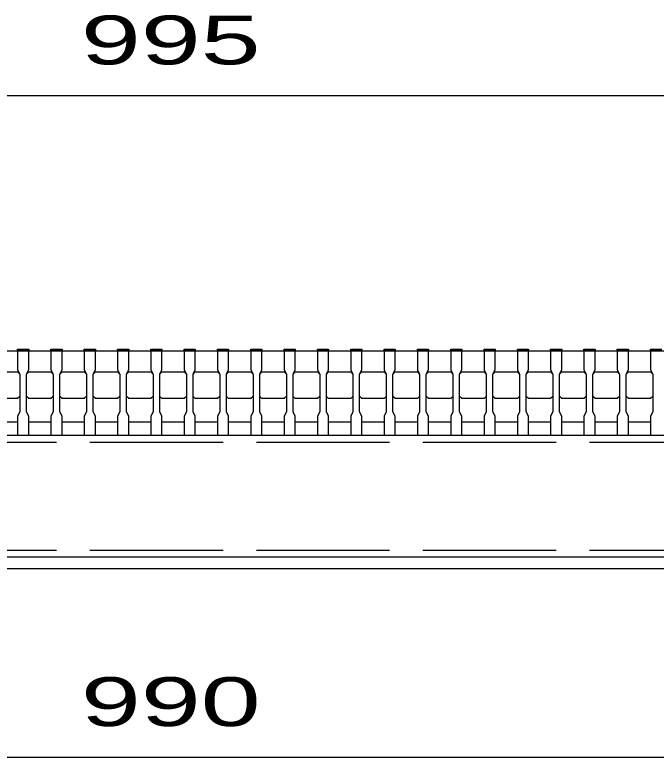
# Model space of a CAD drawing. Units: millimetres, scale not verified. Extents: x -1820 to 1731, y -1282 to 1054.
# Drawn here: x -1000.2 to -711.5, y -715.5 to -381.2 of the extents above; entities that cross this region are included whole.
import ezdxf
from ezdxf.enums import TextEntityAlignment as Align

# ---------------------------------------------------------------- set-up
doc = ezdxf.new("R2010")
doc.units = ezdxf.units.MM
doc.header["$LTSCALE"] = 10
doc.linetypes.add('DASHED', pattern=[7.5, 6, -1.5])
doc.layers.add('16', color=3, linetype='Continuous', lineweight=25)
doc.layers.add('22', color=4, linetype='Continuous', lineweight=25)
doc.styles.add('ベクトル', font='')
doc.styles.get('ベクトル').set_extended_font_data('ベクトル')

msp = doc.modelspace()

# ---------------------------------------------------------------- linework, layer by layer
at = {"layer": '16'}
for p, q in [((-1419, -532.5), (-424, -532.5)), ((-999, -532.5), (-999, -531.8)), ((-999, -531.8), (-994, -531.8)), ((-999, -532.5), (-999, -541)), ((-994, -532.5), (-999, -532.5)), ((-994, -531.8), (-994, -532.5)), ((-994, -541), (-994, -532.5)), ((-984, -532.5), (-984, -531.8)), ((-984, -531.8), (-979, -531.8)), ((-984, -532.5), (-984, -541)), ((-979, -532.5), (-984, -532.5)), ((-979, -531.8), (-979, -532.5)), ((-979, -541), (-979, -532.5)), ((-969, -532.5), (-969, -531.8)), ((-969, -531.8), (-964, -531.8)), ((-969, -532.5), (-969, -541)), ((-964, -532.5), (-969, -532.5)), ((-964, -531.8), (-964, -532.5)), ((-964, -541), (-964, -532.5)), ((-954, -532.5), (-954, -531.8)), ((-954, -531.8), (-949, -531.8)), ((-954, -532.5), (-954, -541)), ((-949, -532.5), (-954, -532.5)), ((-949, -531.8), (-949, -532.5)), ((-949, -541), (-949, -532.5)), ((-939, -532.5), (-939, -531.8)), ((-939, -531.8), (-934, -531.8)), ((-939, -532.5), (-939, -541)), ((-934, -532.5), (-939, -532.5)), ((-934, -531.8), (-934, -532.5)), ((-934, -541), (-934, -532.5)), ((-924, -532.5), (-924, -531.8)), ((-924, -531.8), (-919, -531.8)), ((-924, -532.5), (-924, -541)), ((-919, -532.5), (-924, -532.5)), ((-919, -531.8), (-919, -532.5)), ((-919, -541), (-919, -532.5)), ((-909, -532.5), (-909, -531.8)), ((-909, -531.8), (-904, -531.8)), ((-909, -532.5), (-909, -541)), ((-904, -532.5), (-909, -532.5)), ((-904, -531.8), (-904, -532.5)), ((-904, -541), (-904, -532.5)), ((-894, -532.5), (-894, -531.8)), ((-894, -531.8), (-889, -531.8)), ((-894, -532.5), (-894, -541)), ((-889, -532.5), (-894, -532.5)), ((-889, -531.8), (-889, -532.5)), ((-889, -541), (-889, -532.5)), ((-879, -532.5), (-879, -531.8)), ((-879, -531.8), (-874, -531.8)), ((-879, -532.5), (-879, -541)), ((-874, -532.5), (-879, -532.5)), ((-874, -531.8), (-874, -532.5)), ((-874, -541), (-874, -532.5)), ((-864, -532.5), (-864, -531.8)), ((-864, -531.8), (-859, -531.8)), ((-864, -532.5), (-864, -541)), ((-859, -532.5), (-864, -532.5)), ((-859, -531.8), (-859, -532.5)), ((-859, -541), (-859, -532.5)), ((-849, -532.5), (-849, -531.8)), ((-849, -531.8), (-844, -531.8)), ((-849, -532.5), (-849, -541)), ((-844, -532.5), (-849, -532.5)), ((-844, -531.8), (-844, -532.5)), ((-844, -541), (-844, -532.5)), ((-834, -532.5), (-834, -531.8)), ((-834, -531.8), (-829, -531.8)), ((-834, -532.5), (-834, -541)), ((-829, -532.5), (-834, -532.5)), ((-829, -531.8), (-829, -532.5)), ((-829, -541), (-829, -532.5)), ((-819, -532.5), (-819, -531.8)), ((-819, -531.8), (-814, -531.8)), ((-819, -532.5), (-819, -541)), ((-814, -532.5), (-819, -532.5)), ((-814, -531.8), (-814, -532.5)), ((-814, -541), (-814, -532.5)), ((-804, -532.5), (-804, -531.8)), ((-804, -531.8), (-799, -531.8)), ((-804, -532.5), (-804, -541)), ((-799, -532.5), (-804, -532.5)), ((-799, -531.8), (-799, -532.5)), ((-799, -541), (-799, -532.5)), ((-789, -532.5), (-789, -531.8)), ((-789, -531.8), (-784, -531.8)), ((-789, -532.5), (-789, -541)), ((-784, -532.5), (-789, -532.5)), ((-784, -531.8), (-784, -532.5)), ((-784, -541), (-784, -532.5)), ((-774, -532.5), (-774, -531.8)), ((-774, -531.8), (-769, -531.8)), ((-774, -532.5), (-774, -541)), ((-769, -532.5), (-774, -532.5)), ((-769, -531.8), (-769, -532.5)), ((-769, -541), (-769, -532.5)), ((-759, -532.5), (-759, -531.8)), ((-759, -531.8), (-754, -531.8)), ((-759, -532.5), (-759, -541)), ((-754, -532.5), (-759, -532.5)), ((-754, -531.8), (-754, -532.5)), ((-754, -541), (-754, -532.5)), ((-744, -532.5), (-744, -531.8)), ((-744, -531.8), (-739, -531.8)), ((-744, -532.5), (-744, -541)), ((-739, -532.5), (-744, -532.5)), ((-739, -531.8), (-739, -532.5)), ((-739, -541), (-739, -532.5)), ((-729, -532.5), (-729, -531.8)), ((-729, -531.8), (-724, -531.8)), ((-729, -532.5), (-729, -541)), ((-724, -532.5), (-729, -532.5)), ((-724, -531.8), (-724, -532.5)), ((-724, -541), (-724, -532.5)), ((-714, -532.5), (-714, -531.8)), ((-714, -531.8), (-709, -531.8)), ((-714, -532.5), (-714, -541)), ((-709, -532.5), (-714, -532.5)), ((-999, -541), (-998, -543)), ((-995, -543), (-994, -541)), ((-984, -541), (-983, -543)), ((-980, -543), (-979, -541)), ((-969, -541), (-968, -543)), ((-965, -543), (-964, -541)), ((-954, -541), (-953, -543)), ((-950, -543), (-949, -541)), ((-939, -541), (-938, -543)), ((-935, -543), (-934, -541)), ((-924, -541), (-923, -543)), ((-920, -543), (-919, -541)), ((-909, -541), (-908, -543)), ((-905, -543), (-904, -541)), ((-894, -541), (-893, -543)), ((-890, -543), (-889, -541)), ((-879, -541), (-878, -543)), ((-875, -543), (-874, -541)), ((-864, -541), (-863, -543)), ((-860, -543), (-859, -541)), ((-849, -541), (-848, -543)), ((-845, -543), (-844, -541)), ((-834, -541), (-833, -543)), ((-830, -543), (-829, -541)), ((-819, -541), (-818, -543)), ((-815, -543), (-814, -541)), ((-804, -541), (-803, -543)), ((-800, -543), (-799, -541)), ((-789, -541), (-788, -543)), ((-785, -543), (-784, -541)), ((-774, -541), (-773, -543)), ((-770, -543), (-769, -541)), ((-759, -541), (-758, -543)), ((-755, -543), (-754, -541)), ((-744, -541), (-743, -543)), ((-740, -543), (-739, -541)), ((-729, -541), (-728, -543)), ((-725, -543), (-724, -541)), ((-714, -541), (-713, -543)), ((-1009, -542), (-999, -542)), ((-999, -542), (-998, -543)), ((-998, -543), (-998, -560)), ((-995, -543), (-994, -542)), ((-995, -560), (-995, -543)), ((-994, -542), (-984, -542)), ((-984, -542), (-983, -543)), ((-983, -543), (-983, -560)), ((-980, -543), (-979, -542)), ((-980, -560), (-980, -543)), ((-979, -542), (-969, -542)), ((-969, -542), (-968, -543)), ((-968, -543), (-968, -560)), ((-965, -543), (-964, -542)), ((-965, -560), (-965, -543)), ((-964, -542), (-954, -542)), ((-954, -542), (-953, -543)), ((-953, -543), (-953, -560)), ((-950, -543), (-949, -542)), ((-950, -560), (-950, -543)), ((-949, -542), (-939, -542)), ((-939, -542), (-938, -543)), ((-938, -543), (-938, -560)), ((-935, -543), (-934, -542)), ((-935, -560), (-935, -543)), ((-934, -542), (-924, -542)), ((-924, -542), (-923, -543)), ((-923, -543), (-923, -560)), ((-920, -543), (-919, -542)), ((-920, -560), (-920, -543)), ((-919, -542), (-909, -542)), ((-909, -542), (-908, -543)), ((-908, -543), (-908, -560)), ((-905, -543), (-904, -542)), ((-905, -560), (-905, -543)), ((-904, -542), (-894, -542)), ((-894, -542), (-893, -543)), ((-893, -543), (-893, -560)), ((-890, -543), (-889, -542)), ((-890, -560), (-890, -543)), ((-889, -542), (-879, -542)), ((-879, -542), (-878, -543)), ((-878, -543), (-878, -560)), ((-875, -543), (-874, -542)), ((-875, -560), (-875, -543)), ((-874, -542), (-864, -542)), ((-864, -542), (-863, -543)), ((-863, -543), (-863, -560)), ((-860, -543), (-859, -542)), ((-860, -560), (-860, -543)), ((-859, -542), (-849, -542)), ((-849, -542), (-848, -543)), ((-848, -543), (-848, -560)), ((-845, -543), (-844, -542)), ((-845, -560), (-845, -543)), ((-844, -542), (-834, -542)), ((-834, -542), (-833, -543)), ((-833, -543), (-833, -560)), ((-830, -543), (-829, -542)), ((-830, -560), (-830, -543)), ((-829, -542), (-819, -542)), ((-819, -542), (-818, -543)), ((-818, -543), (-818, -560)), ((-815, -543), (-814, -542)), ((-815, -560), (-815, -543)), ((-814, -542), (-804, -542)), ((-804, -542), (-803, -543)), ((-803, -543), (-803, -560)), ((-800, -543), (-799, -542)), ((-800, -560), (-800, -543)), ((-799, -542), (-789, -542)), ((-789, -542), (-788, -543)), ((-788, -543), (-788, -560)), ((-785, -543), (-784, -542)), ((-785, -560), (-785, -543)), ((-784, -542), (-774, -542)), ((-774, -542), (-773, -543)), ((-773, -543), (-773, -560)), ((-770, -543), (-769, -542)), ((-770, -560), (-770, -543)), ((-769, -542), (-759, -542)), ((-759, -542), (-758, -543)), ((-758, -543), (-758, -560)), ((-755, -543), (-754, -542)), ((-755, -560), (-755, -543)), ((-754, -542), (-744, -542)), ((-744, -542), (-743, -543)), ((-743, -543), (-743, -560)), ((-740, -543), (-739, -542)), ((-740, -560), (-740, -543)), ((-739, -542), (-729, -542)), ((-729, -542), (-728, -543)), ((-728, -543), (-728, -560)), ((-725, -543), (-724, -542)), ((-725, -560), (-725, -543)), ((-724, -542), (-714, -542)), ((-714, -542), (-713, -543)), ((-713, -543), (-713, -560)), ((-999, -554), (-1009, -554)), ((-998, -553), (-999, -554)), ((-994, -554), (-995, -553)), ((-984, -554), (-994, -554)), ((-983, -553), (-984, -554)), ((-979, -554), (-980, -553)), ((-969, -554), (-979, -554)), ((-968, -553), (-969, -554)), ((-964, -554), (-965, -553)), ((-954, -554), (-964, -554)), ((-953, -553), (-954, -554)), ((-949, -554), (-950, -553)), ((-939, -554), (-949, -554)), ((-938, -553), (-939, -554)), ((-934, -554), (-935, -553)), ((-924, -554), (-934, -554)), ((-923, -553), (-924, -554)), ((-919, -554), (-920, -553)), ((-909, -554), (-919, -554)), ((-908, -553), (-909, -554)), ((-904, -554), (-905, -553)), ((-894, -554), (-904, -554)), ((-893, -553), (-894, -554)), ((-889, -554), (-890, -553)), ((-879, -554), (-889, -554)), ((-878, -553), (-879, -554)), ((-874, -554), (-875, -553)), ((-864, -554), (-874, -554)), ((-863, -553), (-864, -554)), ((-859, -554), (-860, -553)), ((-849, -554), (-859, -554)), ((-848, -553), (-849, -554)), ((-844, -554), (-845, -553)), ((-834, -554), (-844, -554)), ((-833, -553), (-834, -554)), ((-829, -554), (-830, -553)), ((-819, -554), (-829, -554)), ((-818, -553), (-819, -554)), ((-814, -554), (-815, -553)), ((-804, -554), (-814, -554)), ((-803, -553), (-804, -554)), ((-799, -554), (-800, -553)), ((-789, -554), (-799, -554)), ((-788, -553), (-789, -554)), ((-784, -554), (-785, -553)), ((-774, -554), (-784, -554)), ((-773, -553), (-774, -554)), ((-769, -554), (-770, -553)), ((-759, -554), (-769, -554)), ((-758, -553), (-759, -554)), ((-754, -554), (-755, -553)), ((-744, -554), (-754, -554)), ((-743, -553), (-744, -554)), ((-739, -554), (-740, -553)), ((-729, -554), (-739, -554)), ((-728, -553), (-729, -554)), ((-724, -554), (-725, -553)), ((-714, -554), (-724, -554)), ((-713, -553), (-714, -554)), ((-998, -560), (-999, -562)), ((-994, -562), (-995, -560)), ((-983, -560), (-984, -562)), ((-979, -562), (-980, -560)), ((-968, -560), (-969, -562)), ((-964, -562), (-965, -560)), ((-953, -560), (-954, -562)), ((-949, -562), (-950, -560)), ((-938, -560), (-939, -562)), ((-934, -562), (-935, -560)), ((-923, -560), (-924, -562)), ((-919, -562), (-920, -560)), ((-908, -560), (-909, -562)), ((-904, -562), (-905, -560)), ((-893, -560), (-894, -562)), ((-889, -562), (-890, -560)), ((-878, -560), (-879, -562)), ((-874, -562), (-875, -560)), ((-863, -560), (-864, -562)), ((-859, -562), (-860, -560)), ((-848, -560), (-849, -562)), ((-844, -562), (-845, -560)), ((-833, -560), (-834, -562)), ((-829, -562), (-830, -560)), ((-818, -560), (-819, -562)), ((-814, -562), (-815, -560)), ((-803, -560), (-804, -562)), ((-799, -562), (-800, -560)), ((-788, -560), (-789, -562)), ((-784, -562), (-785, -560)), ((-773, -560), (-774, -562)), ((-769, -562), (-770, -560)), ((-758, -560), (-759, -562)), ((-754, -562), (-755, -560)), ((-743, -560), (-744, -562)), ((-739, -562), (-740, -560)), ((-728, -560), (-729, -562)), ((-724, -562), (-725, -560)), ((-713, -560), (-714, -562)), ((-1009, -564.5), (-999, -564.5)), ((-999, -562), (-999, -570.5)), ((-994, -570.5), (-994, -562)), ((-994, -564.5), (-984, -564.5)), ((-984, -562), (-984, -570.5)), ((-979, -570.5), (-979, -562)), ((-979, -564.5), (-969, -564.5)), ((-969, -562), (-969, -570.5)), ((-964, -570.5), (-964, -562)), ((-964, -564.5), (-954, -564.5)), ((-954, -562), (-954, -570.5)), ((-949, -570.5), (-949, -562)), ((-949, -564.5), (-939, -564.5)), ((-939, -562), (-939, -570.5)), ((-934, -570.5), (-934, -562)), ((-934, -564.5), (-924, -564.5)), ((-924, -562), (-924, -570.5)), ((-919, -570.5), (-919, -562)), ((-919, -564.5), (-909, -564.5)), ((-909, -562), (-909, -570.5)), ((-904, -570.5), (-904, -562)), ((-904, -564.5), (-894, -564.5)), ((-894, -562), (-894, -570.5)), ((-889, -570.5), (-889, -562)), ((-889, -564.5), (-879, -564.5)), ((-879, -562), (-879, -570.5)), ((-874, -570.5), (-874, -562)), ((-874, -564.5), (-864, -564.5)), ((-864, -562), (-864, -570.5)), ((-859, -570.5), (-859, -562)), ((-859, -564.5), (-849, -564.5)), ((-849, -562), (-849, -570.5)), ((-844, -570.5), (-844, -562)), ((-844, -564.5), (-834, -564.5)), ((-834, -562), (-834, -570.5)), ((-829, -570.5), (-829, -562)), ((-829, -564.5), (-819, -564.5)), ((-819, -562), (-819, -570.5)), ((-814, -570.5), (-814, -562)), ((-814, -564.5), (-804, -564.5)), ((-804, -562), (-804, -570.5)), ((-799, -570.5), (-799, -562)), ((-799, -564.5), (-789, -564.5)), ((-789, -562), (-789, -570.5)), ((-784, -570.5), (-784, -562)), ((-784, -564.5), (-774, -564.5)), ((-774, -562), (-774, -570.5)), ((-769, -570.5), (-769, -562)), ((-769, -564.5), (-759, -564.5)), ((-759, -562), (-759, -570.5)), ((-754, -570.5), (-754, -562)), ((-754, -564.5), (-744, -564.5)), ((-744, -562), (-744, -570.5)), ((-739, -570.5), (-739, -562)), ((-739, -564.5), (-729, -564.5)), ((-729, -562), (-729, -570.5)), ((-724, -570.5), (-724, -562)), ((-724, -564.5), (-714, -564.5)), ((-714, -562), (-714, -570.5)), ((-1416.5, -570.5), (-426.5, -570.5)), ((-999, -570.5), (-994, -570.5)), ((-984, -570.5), (-979, -570.5)), ((-969, -570.5), (-964, -570.5)), ((-954, -570.5), (-949, -570.5)), ((-939, -570.5), (-934, -570.5)), ((-924, -570.5), (-919, -570.5)), ((-909, -570.5), (-904, -570.5)), ((-894, -570.5), (-889, -570.5)), ((-879, -570.5), (-874, -570.5)), ((-864, -570.5), (-859, -570.5)), ((-849, -570.5), (-844, -570.5)), ((-834, -570.5), (-829, -570.5)), ((-819, -570.5), (-814, -570.5)), ((-804, -570.5), (-799, -570.5)), ((-789, -570.5), (-784, -570.5)), ((-774, -570.5), (-769, -570.5)), ((-759, -570.5), (-754, -570.5)), ((-744, -570.5), (-739, -570.5)), ((-729, -570.5), (-724, -570.5)), ((-714, -570.5), (-709, -570.5)), ((-426.5, -625.5), (-1416.5, -625.5)), ((-426.5, -625.5), (-1416.5, -625.5)), ((-1416.5, -630.5), (-426.5, -630.5))]:
    msp.add_line(p, q, dxfattribs=at)
at = {"layer": '16', "linetype": 'DASHED'}
for p, q in [((-1416.5, -573.7), (-426.5, -573.7)), ((-1416.5, -622.3), (-426.5, -622.3))]:
    msp.add_line(p, q, dxfattribs=at)
at = {"layer": '22'}
for p, q in [((-1419, -417.5), (-424, -417.5)), ((-1416.5, -715.5), (-426.5, -715.5))]:
    msp.add_line(p, q, dxfattribs=at)

# ---------------------------------------------------------------- texts
at = {"layer": '22', "color": 2, "style": 'ベクトル', "width": 1.65}
for s, p in [(' 995 ', (-984, -392.5)), (' 990 ', (-984, -690.5))]:
    msp.add_text(s, height=21.99, dxfattribs=at).set_placement(p, align=Align.MIDDLE_LEFT)

doc.saveas('drawing.dxf')
